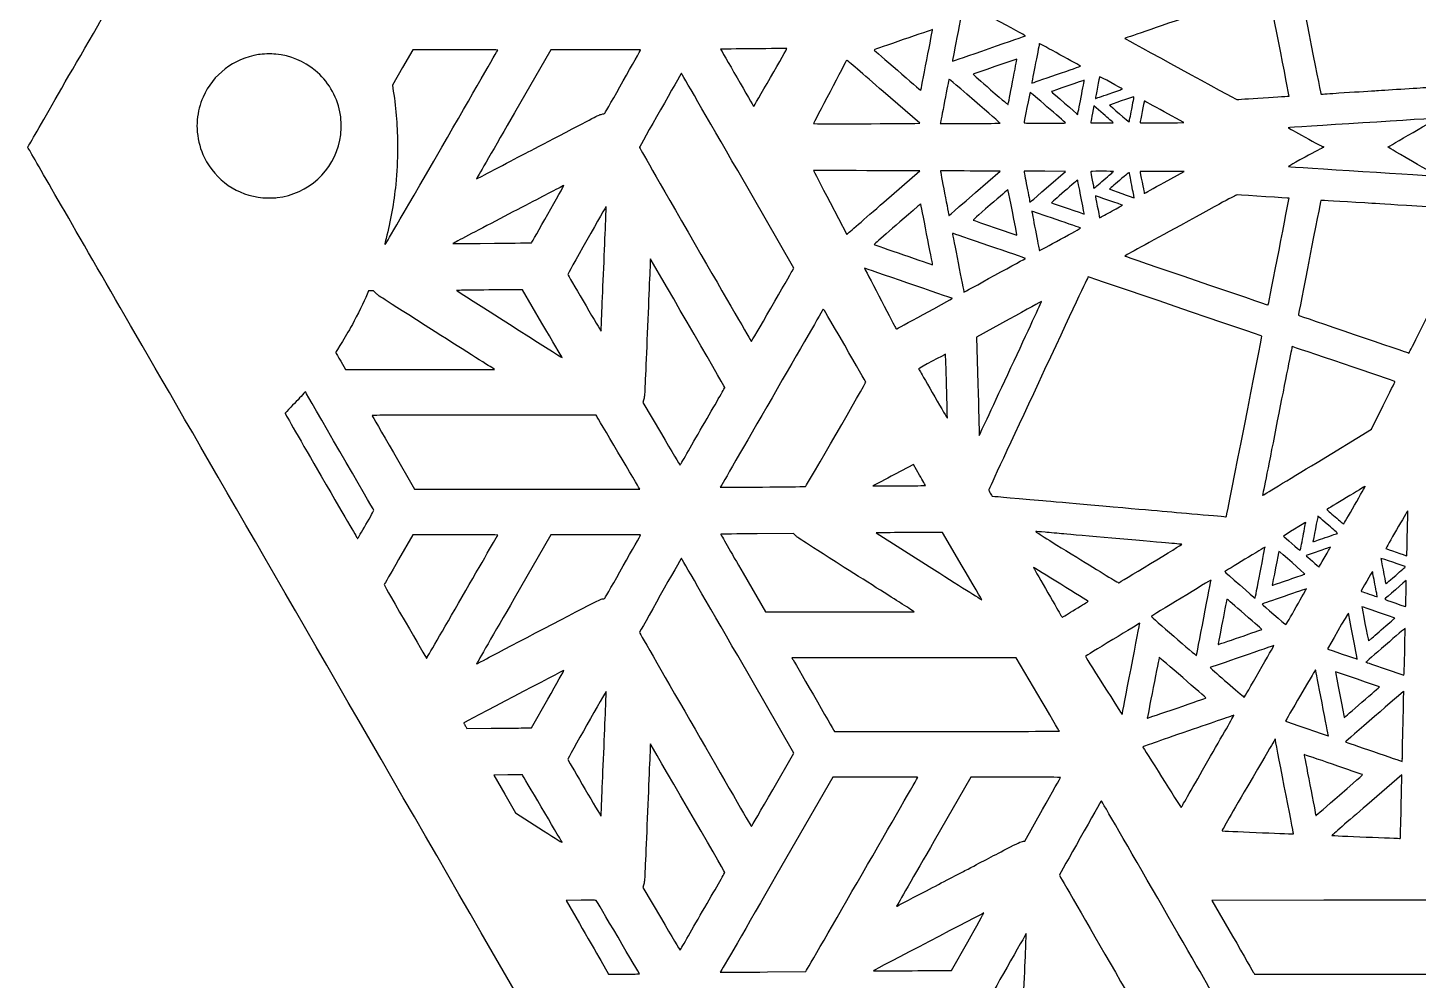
# Model space of a CAD drawing. Extents: x 18 to 192, y 74 to 223.
# Drawn here: x 18.4 to 95.5, y 102.3 to 155.1 of the extents above; entities that cross this region are included whole.
import ezdxf

# ---------------------------------------------------------------- set-up
doc = ezdxf.new("R2010")
doc.units = 0
doc.layers.add('Layer_1', color=7, linetype='CONTINUOUS')

msp = doc.modelspace()

# ---------------------------------------------------------------- linework, layer by layer
at = {"layer": 'Layer_1', "color": 7}
for points in [[(42.134497, 153.89412), (39.778717, 153.89412), (39.211797, 152.91178), (38.644867, 151.92945), (38.693967, 151.61003)], [(49.916477, 153.89392), (47.429387, 153.89392), (45.411507, 150.39912)], [(71.724184, 153.9675), (71.724174, 153.96798)], [(67.606554, 149.81363), (67.872914, 149.82363), (65.852284, 151.57833)], [(78.371734, 151.45506), (78.372274, 151.45505)], [(78.043474, 150.34467), (77.528414, 150.79099), (77.448614, 150.38476)], [(82.166644, 149.85383), (82.515104, 149.86283), (81.421214, 150.46159)], [(67.606554, 149.81418), (67.606554, 149.81363)], [(69.019224, 149.84799), (69.012224, 149.81629), (70.670544, 149.81629)], [(72.327834, 149.82689), (72.327434, 149.82683)], [(77.359114, 149.9115), (77.349114, 149.8445), (77.981514, 149.8445)], [(78.586094, 149.8714), (78.586354, 149.87143)], [(82.166644, 149.85324), (82.166644, 149.85383)], [(41.379697, 148.49693), (41.379787, 148.49665)], [(44.519767, 147.37333), (44.519867, 147.37382)], [(43.346447, 146.82117), (43.299247, 146.73797), (43.386047, 146.78177)], [(60.797464, 141.61989), (60.901064, 141.79994), (57.784747, 147.19782)], [(65.892084, 145.45571), (67.882264, 147.18432), (64.939544, 147.19612)], [(70.966014, 145.98489), (72.330784, 147.17022), (70.675094, 147.17822)], [(75.008054, 146.3306), (75.958484, 147.1561), (74.811944, 147.1672)], [(81.430134, 146.54351), (82.523744, 147.1418), (81.311444, 147.1458)], [(81.430134, 146.54434), (81.430134, 146.54351)], [(70.966014, 145.98409), (70.966014, 145.98489)], [(75.008054, 146.33096), (75.008054, 146.3306)], [(79.757454, 145.71303), (79.758304, 145.71305)], [(62.903714, 145.42931), (63.825494, 143.66594), (63.863694, 143.69634)], [(65.892074, 145.45536), (65.892084, 145.45571)], [(77.839014, 144.61155), (77.847014, 144.57875), (77.906414, 144.61295)], [(73.255864, 143.66007), (73.255704, 143.66007)], [(50.358347, 141.80086), (50.358037, 141.80093)], [(37.730697, 140.39944), (37.599307, 140.53093), (37.461707, 140.53093), (37.324107, 140.53093), (37.163467, 140.16757)], [(46.932007, 138.75293), (45.847207, 140.59443), (45.445927, 140.59343)], [(72.822354, 138.96212), (71.023194, 137.97631), (71.096394, 135.38358)], [(50.158017, 138.37899), (50.209317, 138.29429), (50.213317, 138.35069)], [(35.779427, 136.63274), (36.037447, 136.18471), (40.166907, 136.18471), (44.296377, 136.18471), (44.226007, 136.23157)], [(48.037397, 136.87303), (48.037447, 136.87263)], [(72.927624, 136.28034), (72.928124, 136.28033)], [(33.837347, 134.9131), (33.816047, 134.9468), (33.736547, 134.8567)], [(52.564287, 134.47566), (52.527287, 134.35407), (53.554447, 132.6091)], [(89.896804, 131.03074), (92.909524, 132.8615), (93.567334, 134.18089)], [(49.968077, 133.59175), (49.933777, 133.64465), (43.723577, 133.64465)], [(71.171094, 132.65679), (71.172094, 132.52274), (71.197794, 132.57214)], [(38.698687, 131.57515), (39.865897, 129.55283), (46.107687, 129.55269), (52.349477, 129.55255), (52.321477, 129.59845), (52.321447, 129.59831)], [(89.896304, 131.03073), (89.896804, 131.03074)], [(67.863114, 130.32569), (67.529674, 130.90343), (66.503604, 130.36746)], [(56.839687, 129.683), (56.819687, 129.6513), (57.204547, 129.65102)], [(59.564957, 129.66692), (59.564977, 129.66681)], [(65.378744, 129.77599), (65.279944, 129.72049), (66.733394, 129.72949)], [(68.191684, 129.74319), (68.191704, 129.74351)], [(42.133947, 127.01249), (39.778287, 127.01249), (38.990507, 125.64724)], [(49.916347, 127.01258), (47.429077, 127.01258), (45.390707, 123.48127)], [(61.005044, 126.96176), (60.878774, 127.08848), (58.861467, 127.07178)], [(65.796184, 127.12744), (65.465734, 127.11844), (68.392634, 125.26129)], [(70.230574, 125.27958), (69.131384, 127.14654), (67.629004, 127.14154)], [(90.355434, 126.85951), (90.355414, 126.85938)], [(90.605584, 126.26597), (90.644084, 126.33307), (90.506804, 126.28627)], [(94.877894, 125.91613), (94.878024, 125.91615)], [(58.078037, 124.89104), (59.321767, 122.73682), (63.450214, 122.73682)], [(70.230574, 125.2797), (70.230574, 125.27958)], [(59.726617, 112.8844), (60.901214, 114.91989), (57.784887, 120.31743)], [(94.758914, 120.63068), (94.759224, 120.63068)], [(43.324907, 119.90268), (43.297507, 119.85538), (43.359707, 119.88688)], [(74.416914, 118.17035), (73.224524, 120.19631), (67.005184, 120.19659), (60.785844, 120.19687), (60.826344, 120.12987)], [(93.664444, 119.59223), (94.715714, 119.2289), (94.724714, 119.33541)], [(45.906127, 116.31121), (46.358397, 116.32021), (47.257287, 117.90817)], [(42.709157, 116.38862), (42.769257, 116.28435), (44.111577, 116.29335)], [(63.116634, 116.16464), (63.144434, 116.11874), (69.381574, 116.11874)], [(50.358307, 114.91996), (50.358007, 114.92002)], [(94.624404, 114.61235), (94.624304, 114.61235)], [(45.045717, 113.7116), (44.261037, 113.6993), (44.867217, 112.64802), (45.473397, 111.59675), (46.761847, 110.77603)], [(65.416014, 113.57893), (63.061484, 113.57893), (59.959764, 108.20612)], [(73.200794, 113.57921), (70.712304, 113.57921), (68.673974, 110.0479)], [(94.593294, 113.63221), (94.588294, 113.72031), (92.651634, 112.0387)], [(73.626974, 110.03052), (73.690774, 110.03952), (74.685324, 111.79608)], [(94.559694, 111.87189), (94.560194, 111.87192)], [(50.179157, 111.4628), (50.209257, 111.4134), (50.213257, 111.4698)], [(52.564397, 107.59498), (52.527497, 107.47371), (53.554787, 105.72865)], [(68.098114, 107.20952), (68.098114, 107.20976)], [(49.097757, 106.75902), (48.269657, 106.75502), (49.011027, 105.47091)], [(90.280274, 106.75931), (84.068244, 106.75531), (85.212614, 104.7727)], [(68.763064, 102.86751), (69.635604, 102.87651), (70.535084, 104.46401)], [(50.190347, 103.42833), (50.628287, 102.66986), (51.488547, 102.66986)], [(52.342457, 102.68046), (52.342457, 102.68081)], [(56.837567, 102.80156), (56.817067, 102.76986), (57.076217, 102.76944)], [(59.443087, 102.78634), (59.443137, 102.78601)], [(59.443137, 102.78601), (61.550864, 102.80321), (61.583364, 102.85331)], [(68.763064, 102.86789), (68.763064, 102.86751)], [(86.391824, 102.73012), (86.426624, 102.67012), (92.663144, 102.67012)]]:
    msp.add_lwpolyline(points, dxfattribs=at)
for points in [[(68.264494, 153.3353)], [(59.599237, 152.35696)], [(73.021754, 152.1289)], [(75.457984, 152.51867)], [(76.814904, 151.2627)], [(86.911894, 151.23428)], [(90.454984, 151.45966)], [(79.624804, 150.60092)], [(75.961374, 149.84257)], [(78.074314, 146.68187)], [(32.252917, 145.7018)], [(78.541454, 144.96148)], [(76.992274, 144.82422)], [(75.676114, 143.39237)], [(44.300627, 143.17547)], [(68.584514, 142.01611)], [(72.036284, 141.39876)], [(59.621417, 139.58154)], [(87.194864, 139.78658)], [(68.070164, 139.22706)], [(69.358544, 135.26613)], [(55.837967, 133.02868)], [(84.878034, 128.04609)], [(91.977264, 128.65801)], [(37.177127, 127.5876)], [(89.122544, 126.92542)], [(90.291914, 125.71724)], [(80.668614, 125.42161)], [(86.741454, 124.91814)], [(94.788394, 125.2506)], [(88.326164, 124.52348)], [(93.107774, 124.27574)], [(42.511867, 123.57745)], [(67.565264, 122.75002)], [(76.505354, 122.89096)], [(88.748004, 123.02719)], [(94.808924, 123.03675)], [(83.621704, 122.41864)], [(93.583574, 121.85427)], [(85.619934, 121.34175)], [(43.859357, 120.14755)], [(92.126674, 120.14397)], [(86.689604, 119.43843)], [(82.134814, 117.41528)], [(92.385944, 117.73635)], [(79.101824, 117.07867)], [(45.906167, 116.31125)], [(75.614004, 116.13164)], [(90.524774, 115.88234)], [(83.846024, 114.48092)], [(59.726577, 112.88441)], [(91.145054, 112.59178)], [(88.591924, 110.46434)], [(48.025937, 110.01276)], [(55.838087, 106.14885)]]:
    msp.add_lwpolyline(points, close=True, dxfattribs=at)
for points in [[(18.433957, 148.49705), (18.433677, 148.50505), (20.757837, 152.53729), (23.598757, 157.45761)], [(88.353254, 151.32989), (88.358254, 151.33489), (87.193174, 157.23758), (87.185914, 157.24442)], [(88.862924, 157.81792), (88.854924, 157.81092), (90.055594, 151.66946), (90.103834, 151.47056)], [(70.310574, 156.5207), (70.310574, 156.5127), (70.170874, 155.78558), (70.000134, 154.90521)], [(73.728544, 154.67169), (73.713844, 154.68479), (70.364584, 156.5157), (70.335274, 156.5267)], [(83.204854, 155.89335), (81.018304, 155.14743), (79.233954, 154.53273), (79.239634, 154.5274)], [(68.585794, 155.01593), (68.577794, 155.02193), (65.343544, 153.90057), (65.343514, 153.89142)], [(68.264494, 153.3353), (68.443314, 154.25807), (68.587894, 155.01435), (68.585794, 155.01593)], [(70.000134, 154.90521), (69.829384, 154.02485), (69.689684, 153.29741), (69.689684, 153.28869)], [(71.724174, 153.96798), (72.832154, 154.35007), (73.734124, 154.66675), (73.728544, 154.67169)], [(74.506884, 154.24278), (74.504884, 154.24078), (74.411384, 153.76045), (74.298064, 153.17449)], [(76.791484, 152.99234), (76.777184, 153.00604), (74.510644, 154.24661), (74.506884, 154.24278)], [(79.239634, 154.5274), (79.272834, 154.4961), (85.420934, 151.14248), (85.445014, 151.14248)], [(31.214797, 153.62809), (29.830587, 153.40316), (28.706247, 152.53905), (28.145857, 151.26945)], [(32.175437, 153.65559), (31.941437, 153.67869), (31.437227, 153.66459), (31.214797, 153.62809)], [(34.362027, 152.75331), (33.736227, 153.26768), (32.991287, 153.57506), (32.175437, 153.65559)], [(41.379787, 148.49665), (43.082727, 151.44588), (44.479237, 153.86681), (44.483157, 153.87652)], [(44.483157, 153.87652), (44.489157, 153.89062), (44.013507, 153.89412), (42.134497, 153.89412)], [(52.403557, 153.88692), (52.403557, 153.89092), (51.284367, 153.89392), (49.916477, 153.89392)], [(50.433707, 150.40545), (50.477907, 150.47355), (52.403557, 153.87694), (52.403557, 153.88692)], [(56.837827, 153.93041), (56.831827, 153.92441), (58.659867, 150.76146), (58.669597, 150.76146)], [(60.512574, 153.96021), (60.504574, 153.96821), (56.845567, 153.93821), (56.837827, 153.93041)], [(59.599237, 152.357), (60.105814, 153.23452), (60.516824, 153.95596), (60.512574, 153.96021)], [(65.343514, 153.89142), (65.343514, 153.87512), (67.931634, 151.63264), (67.935644, 151.64555)], [(69.699684, 153.27279), (69.705684, 153.27279), (70.616204, 153.5854), (71.724184, 153.9675)], [(73.256734, 153.37161), (73.251734, 153.38341), (70.832934, 152.55014), (70.832794, 152.53658)], [(73.021754, 152.1289), (73.153184, 152.80725), (73.258924, 153.36646), (73.256734, 153.37161)], [(35.728737, 150.46515), (35.551147, 151.35489), (35.057107, 152.18201), (34.362027, 152.75331)], [(63.824734, 153.32609), (63.813934, 153.31529), (61.985024, 149.81406), (61.985024, 149.80418)], [(65.852284, 151.57833), (64.740944, 152.54342), (63.828544, 153.32992), (63.824734, 153.32609)], [(67.935644, 151.64555), (67.937644, 151.65255), (68.085684, 152.41253), (68.264494, 153.3353)], [(69.689684, 153.28869), (69.689684, 153.27969), (69.694684, 153.27279), (69.699684, 153.27279)], [(74.298064, 153.17449), (74.184794, 152.58852), (74.088674, 152.09401), (74.084464, 152.07557)], [(75.457984, 152.51866), (76.197444, 152.77339), (76.797514, 152.98656), (76.791484, 152.99234)], [(54.661017, 152.59582), (54.653017, 152.59582), (52.355877, 148.54298), (52.339517, 148.50028)], [(57.784747, 147.19782), (56.070767, 150.16665), (54.665087, 152.59575), (54.661017, 152.59582)], [(58.669597, 150.76146), (58.674597, 150.76146), (59.092647, 151.47943), (59.599237, 152.35696)], [(69.489484, 152.25502), (69.483484, 152.23692), (69.377254, 151.69514), (69.252834, 151.05097)], [(70.913154, 151.06264), (69.616564, 152.18671), (69.499054, 152.28514), (69.489484, 152.25502)], [(70.832794, 152.53658), (70.832794, 152.53158), (71.269254, 152.14742), (71.802834, 151.68399)], [(72.777874, 150.86846), (72.780874, 150.88336), (72.890314, 151.45056), (73.021754, 152.1289)], [(74.084464, 152.07557), (74.079464, 152.05187), (74.082464, 152.04397), (74.095164, 152.04877)], [(74.095164, 152.04877), (74.105264, 152.05277), (74.718524, 152.26392), (75.457984, 152.51867)], [(76.995144, 152.2093), (76.988144, 152.2153), (75.179094, 151.58599), (75.179004, 151.57718)], [(76.814904, 151.2627), (76.915654, 151.78189), (76.996764, 152.20786), (76.995144, 152.2093)], [(77.846184, 152.40267), (77.841184, 152.39667), (77.787384, 152.13416), (77.727314, 151.81983)], [(79.098994, 151.7283), (79.057994, 151.7657), (77.855144, 152.41315), (77.846184, 152.40267)], [(28.145857, 151.26945), (27.977767, 150.88863), (27.871967, 150.46938), (27.828907, 150.01356)], [(38.693967, 151.61003), (38.857637, 150.5458), (38.927357, 149.6158), (38.927387, 148.49662)], [(72.327434, 149.82683), (72.326874, 149.83283), (71.690444, 150.38876), (70.913154, 151.06264)], [(71.802834, 151.68399), (72.559044, 151.02719), (72.774054, 150.84735), (72.777874, 150.86846)], [(73.985854, 151.54889), (73.980854, 151.54389), (73.654914, 149.86812), (73.654914, 149.84617)], [(75.961374, 149.84253), (75.833494, 149.95867), (73.988904, 151.55194), (73.985854, 151.54889)], [(75.179004, 151.57718), (75.178864, 151.56658), (76.622544, 150.30954), (76.628264, 150.31525)], [(76.628264, 150.31525), (76.630264, 150.31725), (76.714164, 150.74351), (76.814904, 151.2627)], [(77.611124, 151.22364), (77.607124, 151.21004), (77.609124, 151.19884), (77.615124, 151.19874)], [(77.727314, 151.81983), (77.667214, 151.50551), (77.614974, 151.23722), (77.611124, 151.22364)], [(77.615124, 151.19874), (77.621124, 151.19874), (77.961944, 151.31396), (78.371734, 151.45506)], [(78.372274, 151.45505), (78.957834, 151.65664), (79.113424, 151.71514), (79.098994, 151.7283)], [(79.735554, 151.29485), (79.672054, 151.28395), (78.397164, 150.83766), (78.400374, 150.82741)], [(79.624804, 150.60092), (79.743084, 151.21163), (79.756944, 151.2985), (79.735554, 151.29485)], [(81.421214, 150.46159), (80.819574, 150.79092), (80.324444, 151.05748), (80.320924, 151.05396)], [(85.445014, 151.14248), (85.461114, 151.14248), (86.121244, 151.18378), (86.911894, 151.23428)], [(86.911894, 151.23429), (87.702544, 151.28479), (88.351154, 151.32779), (88.353254, 151.32989)], [(90.103834, 151.47056), (90.107834, 151.45316), (90.119134, 151.43886), (90.128434, 151.43886)], [(90.128434, 151.43886), (90.137434, 151.43886), (90.284694, 151.44786), (90.454984, 151.45966)], [(90.455014, 151.45958), (90.625304, 151.47098), (90.920214, 151.49028), (91.110354, 151.50238)], [(91.110354, 151.50238), (91.897724, 151.55248), (92.641024, 151.59998), (93.092974, 151.62913)], [(93.092974, 151.62913), (93.279234, 151.64113), (93.930114, 151.68253), (94.539354, 151.72103)], [(94.539354, 151.72103), (95.148604, 151.75953), (95.799484, 151.80103), (95.985744, 151.81323)], [(35.801837, 149.67493), (35.801837, 150.01199), (35.786837, 150.17379), (35.728737, 150.46515)], [(45.411507, 150.39912), (44.301667, 148.47699), (43.372387, 146.86691), (43.346447, 146.82117)], [(47.880967, 149.13211), (50.083727, 150.28439), (50.069017, 150.2769), (50.207357, 150.31665)], [(50.207357, 150.31665), (50.276157, 150.33645), (50.347477, 150.35255), (50.365907, 150.35255)], [(50.365907, 150.35255), (50.389107, 150.35255), (50.409907, 150.36885), (50.433707, 150.40545)], [(69.252834, 151.05097), (69.128414, 150.40679), (69.023294, 149.86545), (69.019224, 149.84799)], [(77.448614, 150.38476), (77.404714, 150.16134), (77.364414, 149.94836), (77.359114, 149.9115)], [(78.586354, 149.87143), (78.571054, 149.88623), (78.326754, 150.09921), (78.043474, 150.34467)], [(78.400374, 150.82741), (78.407374, 150.80631), (79.473334, 149.88656), (79.481574, 149.8948)], [(79.481574, 149.8948), (79.485574, 149.8988), (79.550474, 150.21697), (79.624804, 150.60092)], [(80.320924, 151.05396), (80.312924, 151.04596), (80.090104, 149.90313), (80.089804, 149.86894)], [(27.828907, 150.01356), (27.803007, 149.73883), (27.803007, 149.61095), (27.828907, 149.33623)], [(35.728737, 148.88471), (35.786937, 149.17608), (35.801837, 149.33787), (35.801837, 149.67493)], [(61.985024, 149.80418), (61.985024, 149.79238), (67.268974, 149.80118), (67.606554, 149.81418)], [(70.670544, 149.81629), (71.582624, 149.81629), (72.328404, 149.82129), (72.327834, 149.82689)], [(73.654914, 149.84617), (73.654914, 149.83467), (73.967464, 149.83037), (74.814844, 149.83037)], [(74.814844, 149.83037), (75.466064, 149.83037), (75.968904, 149.83537), (75.961374, 149.84257)], [(77.981514, 149.8445), (78.604244, 149.8445), (78.613494, 149.84492), (78.586094, 149.8714)], [(80.089804, 149.86894), (80.089594, 149.84564), (80.140104, 149.84424), (80.953884, 149.84424)], [(80.953884, 149.84424), (81.429254, 149.84424), (81.974994, 149.84824), (82.166644, 149.85324)], [(88.295694, 149.57462), (88.292694, 149.57162), (88.713034, 149.33729), (89.229994, 149.05414)], [(96.582404, 150.10562), (96.575404, 150.11062), (88.301834, 149.58075), (88.295694, 149.57462)], [(95.220684, 149.3151), (95.971824, 149.74808), (96.584604, 150.10382), (96.582404, 150.10562)], [(27.828907, 149.33623), (27.878907, 148.80696), (27.998567, 148.37752), (28.224427, 147.91687)], [(32.252917, 145.70185), (33.986757, 145.89925), (35.389177, 147.18346), (35.728737, 148.88471)], [(46.039467, 148.16881), (46.299467, 148.30481), (47.128147, 148.73829), (47.880967, 149.13211)], [(89.229994, 149.05414), (89.834734, 148.7229), (90.187054, 148.53772), (90.217964, 148.53485)], [(93.836924, 148.5115), (93.846924, 148.5205), (94.469544, 148.88211), (95.220684, 149.3151)], [(23.560147, 139.60665), (20.741017, 144.48839), (18.434227, 148.48908), (18.433957, 148.49705)], [(38.252637, 143.1302), (38.277437, 143.1342), (38.886917, 144.17982), (41.379697, 148.49693)], [(38.927387, 148.49662), (38.927387, 147.72685), (38.899187, 147.14139), (38.828087, 146.4364)], [(44.519867, 147.37382), (45.095657, 147.67506), (45.779477, 148.03282), (46.039467, 148.16881)], [(52.339517, 148.50028), (52.332517, 148.48298), (53.248147, 146.88487), (55.432477, 143.09984)], [(90.234264, 148.47725), (90.206664, 148.47225), (89.754784, 148.23372), (89.230124, 147.94656)], [(90.217964, 148.53485), (90.252864, 148.53185), (90.263864, 148.52485), (90.258264, 148.51015)], [(90.267264, 148.48785), (90.277264, 148.48685), (90.262264, 148.48185), (90.234264, 148.47725)], [(90.258264, 148.51015), (90.254264, 148.49905), (90.258264, 148.48905), (90.267264, 148.48785)], [(95.195124, 147.70079), (94.122524, 148.31988), (93.822864, 148.49876), (93.836924, 148.5115)], [(28.224427, 147.91687), (28.842627, 146.65599), (30.044737, 145.82964), (31.462697, 145.6908)], [(43.386047, 146.78177), (43.433847, 146.80587), (43.943987, 147.07208), (44.519767, 147.37333)], [(64.939544, 147.19612), (63.321054, 147.20212), (61.993484, 147.20412), (61.989384, 147.20012)], [(89.230124, 147.94656), (88.368194, 147.4748), (88.281184, 147.42401), (88.327844, 147.41992)], [(88.327844, 147.41992), (88.447954, 147.40942), (96.429454, 146.89839), (96.496894, 146.89691)], [(96.571354, 146.90088), (96.571354, 146.90388), (95.952054, 147.26389), (95.195124, 147.70079)], [(38.828087, 146.4364), (38.727257, 145.43622), (38.541287, 144.3841), (38.298837, 143.44211)], [(61.989384, 147.20012), (61.985384, 147.19612), (62.396744, 146.39917), (62.903714, 145.42931)], [(69.016414, 147.18422), (69.014414, 147.18322), (69.121124, 146.6269), (69.252774, 145.94819)], [(70.675094, 147.17822), (69.764474, 147.18322), (69.018064, 147.18522), (69.016414, 147.18422)], [(73.657894, 147.1712), (73.653894, 147.1672), (73.724494, 146.78106), (73.814984, 146.3134)], [(74.811944, 147.1672), (74.181344, 147.1732), (73.662024, 147.1752), (73.657894, 147.1712)], [(76.627384, 146.67895), (76.624384, 146.68195), (76.293654, 146.40039), (75.893004, 146.05269)], [(76.809054, 145.7645), (76.712454, 146.26418), (76.630654, 146.67567), (76.627384, 146.67895)], [(77.981144, 147.16315), (77.391374, 147.16315), (77.352024, 147.16115), (77.352064, 147.13845)], [(77.352064, 147.13845), (77.352064, 147.12485), (77.390164, 146.91829), (77.436764, 146.67939)], [(77.436764, 146.67939), (77.483264, 146.44049), (77.521364, 146.23834), (77.521364, 146.23019)], [(77.534564, 146.22009), (77.541564, 146.22309), (77.784694, 146.43047), (78.074314, 146.68187)], [(78.605564, 147.15105), (78.608564, 147.15805), (78.327164, 147.16315), (77.981144, 147.16315)], [(78.074264, 146.68185), (78.363894, 146.93324), (78.602974, 147.14437), (78.605564, 147.15105)], [(78.942294, 146.65206), (78.645844, 146.39499), (78.400654, 146.18254), (78.397424, 146.17993)], [(79.488334, 147.09534), (79.483334, 147.11374), (79.352914, 147.00814), (78.942294, 146.65206)], [(79.623924, 146.40096), (79.553224, 146.76962), (79.492224, 147.08208), (79.488334, 147.09534)], [(80.092104, 147.1428), (80.088104, 147.1388), (80.134304, 146.88012), (80.194584, 146.56768)], [(81.311444, 147.1458), (80.644684, 147.1478), (80.095974, 147.14622), (80.092104, 147.1428)], [(80.194584, 146.56768), (80.323114, 145.90106), (80.315914, 145.93501), (80.327444, 145.94119)], [(80.327444, 145.94119), (80.332444, 145.94419), (80.828654, 146.21529), (81.430134, 146.54434)], [(31.462697, 145.6908), (31.603397, 145.677), (32.095407, 145.6838), (32.252917, 145.7018)], [(47.429417, 146.00691), (47.033597, 145.79959), (45.649297, 145.07557), (44.353197, 144.39795)], [(46.355937, 143.19947), (46.368437, 143.21247), (48.156317, 146.37743), (48.152877, 146.38049)], [(48.152877, 146.38049), (48.150877, 146.38249), (47.825237, 146.21423), (47.429417, 146.00691)], [(69.252774, 145.94819), (69.384424, 145.26946), (69.492134, 144.71205), (69.492134, 144.70949)], [(69.492134, 144.70949), (69.492134, 144.70349), (69.378134, 144.60498), (70.966014, 145.98409)], [(72.763294, 146.14381), (72.757294, 146.14181), (72.317244, 145.76227), (71.785304, 145.30049)], [(73.255704, 143.66007), (73.048324, 144.74955), (72.771354, 146.14659), (72.763294, 146.14381)], [(73.814984, 146.3134), (73.905484, 145.84575), (73.979554, 145.45779), (73.979524, 145.45129)], [(73.979524, 145.45129), (73.979524, 145.43639), (73.893124, 145.36259), (75.008054, 146.33096)], [(75.893004, 146.05269), (75.492364, 145.705), (75.169374, 145.41857), (75.175264, 145.4162)], [(76.992284, 144.82424), (76.988284, 144.84164), (76.905684, 145.26481), (76.809054, 145.7645)], [(77.521364, 146.23019), (77.521364, 146.22219), (77.527364, 146.21749), (77.534564, 146.22009)], [(77.609974, 145.80291), (77.606974, 145.79991), (77.822254, 144.68058), (77.839014, 144.61155)], [(79.108294, 145.28464), (79.098294, 145.29464), (77.614904, 145.80761), (77.609974, 145.80291)], [(78.397424, 146.17993), (78.394424, 146.17693), (78.395424, 146.17093), (78.399424, 146.16673)], [(78.399424, 146.16673), (78.407424, 146.15873), (79.734134, 145.69727), (79.753454, 145.69603)], [(79.758304, 145.71305), (79.755304, 145.72305), (79.694604, 146.03231), (79.623924, 146.40096)], [(79.753454, 145.69603), (79.759454, 145.69575), (79.760454, 145.70303), (79.757454, 145.71303)], [(85.465914, 145.85508), (85.424514, 145.85708), (84.916834, 145.58415), (82.323994, 144.16447)], [(88.343994, 145.6677), (88.334994, 145.6727), (85.893884, 145.83202), (85.465914, 145.85508)], [(87.194854, 139.78657), (87.240354, 139.96867), (88.352784, 145.66223), (88.343994, 145.6677)], [(50.495447, 145.21959), (50.493447, 145.23329), (50.009867, 144.39345), (49.421157, 143.35324)], [(50.358037, 141.80093), (50.435737, 143.66748), (50.497597, 145.20587), (50.495447, 145.21959)], [(63.863694, 143.69634), (63.884694, 143.71304), (64.797484, 144.50462), (65.892074, 145.45536)], [(67.765884, 145.22118), (66.325364, 143.97358), (65.331524, 143.10532), (65.339964, 143.10182)], [(67.932204, 145.35524), (67.929204, 145.35824), (67.854404, 145.29784), (67.765884, 145.22118)], [(68.257244, 143.69888), (68.081414, 144.60693), (67.935144, 145.35229), (67.932204, 145.35524)], [(71.785304, 145.30049), (71.021804, 144.63767), (70.823394, 144.45867), (70.843054, 144.45045)], [(74.086424, 144.94637), (74.083424, 144.94337), (74.171324, 144.47393), (74.282024, 143.90349)], [(76.790854, 144.01748), (76.774754, 144.03158), (74.092734, 144.9528), (74.086424, 144.94637)], [(75.175264, 145.4162), (75.239564, 145.3903), (76.968644, 144.79443), (76.981874, 144.79362)], [(77.906414, 144.61295), (77.939114, 144.63175), (78.224874, 144.7886), (78.541454, 144.96148)], [(78.541454, 144.96151), (78.858034, 145.1344), (79.113104, 145.27981), (79.108294, 145.28464)], [(90.114354, 145.55092), (90.098354, 145.53492), (88.850274, 139.18407), (88.862164, 139.1792)], [(92.549694, 145.40572), (91.153504, 145.49682), (90.121734, 145.55831), (90.114354, 145.55092)], [(94.863914, 145.25759), (93.463314, 145.34659), (93.048344, 145.37318), (92.549694, 145.40572)], [(96.846524, 145.1312), (96.489514, 145.1541), (95.597344, 145.211), (94.863914, 145.25759)], [(44.353197, 144.39795), (43.057087, 143.72035), (41.993997, 143.16361), (41.990757, 143.16077)], [(70.843054, 144.45045), (70.890154, 144.43075), (73.238634, 143.62268), (73.250864, 143.62197)], [(76.981874, 144.79362), (76.993374, 144.79291), (76.997074, 144.80382), (76.992274, 144.82422)], [(82.323994, 144.16447), (80.623104, 143.23318), (79.234554, 142.46803), (79.238324, 142.46415)], [(38.298837, 143.44211), (38.256537, 143.27761), (38.221837, 143.13906), (38.221837, 143.1342)], [(49.421157, 143.35324), (48.790287, 142.23852), (48.354097, 141.45335), (48.358827, 141.44101)], [(68.584514, 142.01613), (68.580514, 142.03353), (68.433074, 142.79083), (68.257244, 143.69888)], [(69.692194, 143.71894), (69.685194, 143.69944), (70.315864, 140.45973), (70.326214, 140.46376)], [(73.731414, 142.33577), (73.714714, 142.35297), (69.695994, 143.72906), (69.692194, 143.71894)], [(73.250864, 143.62197), (73.257864, 143.62155), (73.259864, 143.63877), (73.255864, 143.66007)], [(74.282024, 143.90349), (74.392694, 143.33305), (74.487754, 142.84198), (74.493274, 142.81222)], [(74.527174, 142.76722), (74.540274, 142.77222), (75.057304, 143.05352), (75.676114, 143.39237)], [(75.676074, 143.39234), (76.294884, 143.73119), (76.796534, 144.0125), (76.790854, 144.01748)], [(38.221837, 143.1342), (38.221837, 143.1292), (38.235737, 143.1272), (38.252637, 143.1302)], [(41.990757, 143.16077), (41.983757, 143.15477), (41.868167, 143.15377), (44.300627, 143.17547)], [(44.300627, 143.17547), (45.428117, 143.18557), (46.353017, 143.19637), (46.355937, 143.19947)], [(55.432477, 143.09984), (57.138787, 140.14314), (58.538037, 137.72384), (58.541917, 137.72364)], [(65.339964, 143.10182), (65.393164, 143.07972), (68.558464, 141.98725), (68.572914, 141.98601)], [(74.493274, 142.81222), (74.501274, 142.76922), (74.508174, 142.76002), (74.527174, 142.76722)], [(52.943847, 142.31327), (52.941847, 142.30727), (52.870647, 140.61919), (52.785377, 138.56249)], [(57.069627, 135.18062), (57.008827, 135.29782), (52.946277, 142.32111), (52.943847, 142.31327)], [(68.572914, 141.98601), (68.585814, 141.98501), (68.589614, 141.99501), (68.584514, 142.01611)], [(72.036284, 141.39876), (72.971654, 141.911), (73.734464, 142.33265), (73.731414, 142.33577)], [(79.238324, 142.46415), (79.247324, 142.45515), (87.146994, 139.75749), (87.169564, 139.75598)], [(48.358827, 141.44101), (48.365827, 141.42231), (50.030917, 138.58883), (50.158017, 138.37899)], [(50.213317, 138.35069), (50.215317, 138.38169), (50.280617, 139.93431), (50.358347, 141.80086)], [(59.621417, 139.58154), (60.211254, 140.60359), (60.740484, 141.52085), (60.797464, 141.61989)], [(69.653874, 140.12408), (69.599974, 140.14698), (64.807244, 141.79646), (64.807244, 141.79206)], [(64.807244, 141.79206), (64.807244, 141.78706), (66.364804, 138.80478), (66.495674, 138.5589)], [(70.326214, 140.46376), (70.331214, 140.46576), (71.100914, 140.88653), (72.036284, 141.39876)], [(77.212414, 141.30967), (77.198714, 141.31267), (76.361574, 139.53066), (74.450284, 135.42971)], [(86.845184, 138.02654), (86.839184, 138.03054), (77.232914, 141.30512), (77.212414, 141.30967)], [(94.990914, 137.08966), (95.005214, 137.08923), (95.642994, 138.36341), (96.969484, 141.043)], [(41.008857, 138.2732), (37.867937, 140.26425), (37.861837, 140.2682), (37.730697, 140.39944)], [(45.445927, 140.59343), (43.849407, 140.58743), (42.186557, 140.56863), (42.199217, 140.55593)], [(42.199217, 140.55593), (42.211117, 140.54403), (48.042567, 136.83826), (48.054197, 136.83523)], [(56.644927, 82.3051), (48.704037, 96.0602), (29.212087, 129.81951), (23.560147, 139.60665)], [(37.163467, 140.16757), (36.973457, 139.7378), (36.557257, 138.9059), (36.328657, 138.49893)], [(58.541917, 137.72364), (58.545917, 137.7235), (59.031577, 138.55948), (59.621417, 139.58154)], [(62.526994, 139.52546), (62.517994, 139.51546), (61.239174, 137.30442), (59.685157, 134.61131)], [(63.714104, 137.51612), (62.807974, 139.08491), (62.539654, 139.53909), (62.526994, 139.52546)], [(68.070184, 139.22706), (69.860314, 140.20656), (69.688574, 140.10929), (69.653874, 140.12408)], [(74.626894, 139.94353), (74.623894, 139.94553), (73.811904, 139.50431), (72.822354, 138.96212)], [(72.928124, 136.28033), (73.865404, 138.29267), (74.629854, 139.94112), (74.626894, 139.94353)], [(87.169564, 139.75598), (87.179564, 139.75527), (87.190464, 139.76908), (87.194864, 139.78658)], [(48.037447, 136.87263), (48.026147, 136.89393), (47.528647, 137.74011), (46.932007, 138.75293)], [(66.578674, 138.41426), (66.581674, 138.41426), (67.253164, 138.78002), (68.070164, 139.22706)], [(88.862164, 139.1792), (88.931764, 139.1507), (94.975344, 137.09019), (94.990914, 137.08966)], [(36.328657, 138.49893), (36.140627, 138.16419), (35.914807, 137.78615), (35.734397, 137.5041)], [(44.226007, 136.23157), (44.187307, 136.25737), (42.739587, 137.17607), (41.008857, 138.2732)], [(52.785377, 138.56249), (52.700177, 136.5058), (52.623887, 134.77225), (52.615887, 134.71016)], [(66.495674, 138.5589), (66.537974, 138.4794), (66.575374, 138.41426), (66.578674, 138.41426)], [(84.877964, 128.04607), (84.896264, 128.12097), (86.848294, 138.02423), (86.845184, 138.02654)], [(35.734397, 137.5041), (35.483597, 137.11198), (35.492857, 137.12833), (35.507597, 137.10377)], [(64.889644, 135.47684), (64.886644, 135.48384), (64.358014, 136.4013), (63.714104, 137.51612)], [(88.513124, 137.44414), (88.508124, 137.43814), (88.140014, 135.58883), (87.695424, 133.33422)], [(94.216444, 135.50875), (94.196544, 135.52815), (88.521694, 137.45386), (88.513124, 137.44414)], [(35.507597, 137.10377), (35.515597, 137.09107), (35.637507, 136.87916), (35.779427, 136.63274)], [(48.054197, 136.83523), (48.056197, 136.83466), (48.049197, 136.85163), (48.037397, 136.87303)], [(69.303554, 137.02698), (69.299554, 137.03098), (67.833934, 136.23545), (67.814424, 136.21837)], [(69.358554, 135.26613), (69.331154, 136.23172), (69.306454, 137.0241), (69.303554, 137.02698)], [(67.814424, 136.21837), (67.811424, 136.21537), (67.854124, 136.13557), (67.909524, 136.04031)], [(67.909524, 136.04031), (67.964824, 135.94501), (68.322944, 135.32551), (68.705264, 134.66358)], [(71.197794, 132.57214), (71.211894, 132.59934), (71.990344, 134.26799), (72.927624, 136.28034)], [(37.611007, 128.37166), (37.604007, 128.39006), (33.878137, 134.84855), (33.837347, 134.9131)], [(55.837967, 133.02868), (56.518037, 134.20713), (57.072287, 135.1755), (57.069627, 135.18062)], [(61.562974, 129.70591), (61.596574, 129.74031), (64.895204, 135.46255), (64.889644, 135.47684)], [(69.404344, 133.4853), (69.406344, 133.4992), (69.385944, 134.30057), (69.358544, 135.26613)], [(71.096394, 135.38358), (71.136694, 133.95758), (71.170294, 132.73052), (71.171094, 132.65679)], [(74.450284, 135.42971), (72.941934, 132.19333), (71.704024, 129.53381), (71.699374, 129.51967)], [(93.567334, 134.18089), (93.929134, 134.90655), (94.221234, 135.50409), (94.216444, 135.50875)], [(33.736547, 134.8567), (33.550707, 134.64606), (33.298987, 134.37935), (33.004717, 134.08128)], [(52.615887, 134.71016), (52.607887, 134.64806), (52.584687, 134.54255), (52.564287, 134.47566)], [(59.685157, 134.61131), (58.131137, 131.9182), (56.850677, 129.70047), (56.839687, 129.683)], [(68.705264, 134.66358), (69.087594, 134.00164), (69.402174, 133.47141), (69.404344, 133.4853)], [(33.004717, 134.08128), (32.831827, 133.90616), (32.690367, 133.7576), (32.690367, 133.75115)], [(32.690367, 133.75115), (32.690367, 133.74515), (33.593517, 132.17518), (34.697377, 130.26329)], [(43.723577, 133.64465), (37.926707, 133.64465), (37.513977, 133.64265), (37.522427, 133.62105)], [(37.522427, 133.62105), (37.527427, 133.60805), (38.056717, 132.68743), (38.698687, 131.57515)], [(51.147937, 131.5915), (50.517897, 132.66253), (49.986957, 133.56265), (49.968077, 133.59175)], [(87.695424, 133.33422), (87.250834, 131.07962), (86.884144, 129.22702), (86.880544, 129.21731)], [(53.554447, 132.6091), (54.119377, 131.64937), (54.586077, 130.86907), (54.591537, 130.8751)], [(54.591537, 130.8751), (54.597537, 130.8811), (55.157897, 131.85023), (55.837967, 133.02868)], [(52.321447, 129.59831), (52.306047, 129.62351), (51.777977, 130.52047), (51.147937, 131.5915)], [(86.878544, 129.19981), (86.881544, 129.19981), (88.239304, 130.0238), (89.896304, 131.03073)], [(34.697377, 130.26329), (36.225397, 127.61675), (36.708167, 126.79131), (36.720257, 126.80459)], [(66.503604, 130.36746), (65.939254, 130.07268), (65.433074, 129.80651), (65.378744, 129.77599)], [(68.191704, 129.74351), (68.194704, 129.74551), (68.046504, 130.00792), (67.863114, 130.32569)], [(57.204547, 129.65102), (57.416217, 129.65088), (58.478397, 129.65802), (59.564957, 129.66692)], [(59.564977, 129.66681), (61.357604, 129.68151), (61.542604, 129.68511), (61.562974, 129.70591)], [(66.733394, 129.72949), (67.532784, 129.73449), (68.189014, 129.74079), (68.191684, 129.74319)], [(71.699374, 129.51967), (71.693374, 129.50287), (71.723774, 129.43687), (71.785874, 129.32917)], [(92.570414, 129.70562), (92.567414, 129.70862), (90.501384, 128.46135), (90.436864, 128.41701)], [(91.977264, 128.65801), (92.306144, 129.23146), (92.573054, 129.70289), (92.570414, 129.70562)], [(71.785874, 129.32917), (71.838074, 129.23857), (71.881774, 129.16307), (71.882974, 129.16146)], [(71.882974, 129.16146), (71.884974, 129.15846), (72.613424, 129.09396), (74.706244, 128.91024)], [(74.706244, 128.91024), (75.102064, 128.87544), (76.295864, 128.77068), (77.359134, 128.67735)], [(86.880544, 129.21731), (86.876544, 129.20731), (86.876544, 129.19971), (86.878544, 129.19981)], [(37.177117, 127.58756), (37.419667, 128.00862), (37.614917, 128.36147), (37.611007, 128.37166)], [(77.359134, 128.67735), (81.068304, 128.35175), (81.459364, 128.3173), (83.278744, 128.15583)], [(83.278744, 128.15583), (84.136344, 128.07973), (84.845274, 128.01675), (84.854134, 128.01589)], [(84.854134, 128.01589), (84.863134, 128.01504), (84.873734, 128.02859), (84.878034, 128.04609)], [(89.946454, 128.0405), (89.941454, 128.0355), (89.671024, 126.65911), (89.671024, 126.63955)], [(90.543934, 127.535), (89.963084, 128.03927), (89.953404, 128.04746), (89.946454, 128.0405)], [(90.436864, 128.41701), (90.434864, 128.41601), (90.643794, 128.23231), (90.900624, 128.00924)], [(90.900624, 128.00924), (91.157464, 127.78619), (91.370234, 127.60631), (91.373454, 127.60953)], [(91.373454, 127.60953), (91.376454, 127.61253), (91.648384, 128.08457), (91.977264, 128.65801)], [(94.922824, 128.34598), (94.900924, 128.32338), (93.705494, 126.2611), (93.711094, 126.25551)], [(94.878024, 125.91615), (94.878024, 126.01565), (94.918324, 127.75757), (94.927824, 128.07081)], [(94.927824, 128.07081), (94.933824, 128.25813), (94.931824, 128.35512), (94.922824, 128.34598)], [(36.720257, 126.80459), (36.729257, 126.81459), (36.934577, 127.16652), (37.177127, 127.5876)], [(74.304614, 127.19303), (74.277414, 127.19003), (74.823704, 126.84717), (76.575914, 125.76832)], [(74.819664, 127.15443), (74.556104, 127.17793), (74.324334, 127.19533), (74.304614, 127.19303)], [(89.269184, 127.70075), (89.263184, 127.70775), (88.042734, 126.96069), (88.039484, 126.94769)], [(89.122544, 126.92542), (89.205044, 127.34972), (89.271044, 127.69861), (89.269184, 127.70075)], [(91.028924, 127.09621), (91.034924, 127.10121), (90.816344, 127.29851), (90.543934, 127.535)], [(44.484897, 126.99939), (44.487897, 127.00739), (43.577267, 127.01249), (42.133947, 127.01249)], [(42.511867, 123.57745), (43.594447, 125.4523), (44.482307, 126.99218), (44.484897, 126.99939)], [(52.403617, 127.00558), (52.403617, 127.00958), (51.284347, 127.01258), (49.916347, 127.01258)], [(50.433587, 123.52356), (50.476687, 123.59036), (52.403617, 126.99617), (52.403617, 127.00558)], [(56.839237, 127.05018), (56.836237, 127.04718), (57.393987, 126.07585), (58.078037, 124.89104)], [(58.861467, 127.07178), (57.751947, 127.06278), (56.841947, 127.05288), (56.839237, 127.05018)], [(63.692474, 125.21091), (61.172614, 126.80884), (61.129264, 126.83709), (61.005044, 126.96176)], [(67.629004, 127.14154), (66.802704, 127.13854), (65.977934, 127.13254), (65.796184, 127.12744)], [(75.863304, 127.06223), (75.552854, 127.08943), (75.083224, 127.13093), (74.819664, 127.15443)], [(78.523244, 126.82883), (77.370724, 126.93002), (76.173744, 127.03505), (75.863304, 127.06223)], [(81.500694, 126.56758), (81.015624, 126.61008), (79.675774, 126.72764), (78.523244, 126.82883)], [(80.668614, 125.42156), (81.629514, 126.00549), (82.408254, 126.48483), (82.399164, 126.48678)], [(82.399164, 126.48678), (82.390164, 126.48878), (81.985764, 126.52508), (81.500694, 126.56758)], [(88.039484, 126.94769), (88.035484, 126.93159), (88.954374, 126.13591), (88.964864, 126.14635)], [(88.964864, 126.14635), (88.968864, 126.15035), (89.040064, 126.50115), (89.122544, 126.92542)], [(89.671024, 126.63955), (89.671024, 126.63555), (89.676024, 126.63155), (89.681624, 126.63155)], [(89.681624, 126.63155), (89.687624, 126.63155), (89.990654, 126.73409), (90.355434, 126.85951)], [(90.355414, 126.85938), (90.720184, 126.98479), (91.023264, 127.09137), (91.028924, 127.09621)], [(38.990507, 125.64724), (38.557227, 124.89635), (38.196747, 124.27208), (38.189447, 124.25999)], [(54.660717, 125.71497), (54.644817, 125.71497), (52.340207, 121.6288), (52.340787, 121.60158)], [(57.784887, 120.31743), (56.070907, 123.28608), (54.665027, 125.71497), (54.660717, 125.71497)], [(76.575914, 125.76832), (77.844854, 124.98703), (78.891734, 124.35052), (78.902314, 124.35385)], [(87.012814, 126.33064), (87.010814, 126.33264), (84.786774, 124.98331), (84.777654, 124.97421)], [(86.741454, 124.91814), (86.891934, 125.69359), (87.014044, 126.32921), (87.012814, 126.33064)], [(87.785904, 126.09758), (87.776904, 126.09659), (87.414574, 124.27769), (87.413484, 124.229)], [(89.224124, 124.83931), (89.235924, 124.85011), (87.807354, 126.09994), (87.785904, 126.09758)], [(89.293194, 125.86799), (89.276794, 125.86299), (89.986684, 125.23381), (90.007664, 125.23505)], [(89.840364, 126.0566), (89.549314, 125.95604), (89.303094, 125.87117), (89.293194, 125.86799)], [(90.506804, 126.28627), (90.431304, 126.26047), (90.131404, 126.15716), (89.840364, 126.0566)], [(90.007664, 125.23505), (90.012664, 125.23533), (90.140574, 125.45233), (90.291914, 125.71724)], [(90.291914, 125.7172), (90.443254, 125.98211), (90.584404, 126.22905), (90.605584, 126.26597)], [(93.441844, 125.70795), (93.435844, 125.70195), (93.669444, 124.46075), (93.702134, 124.32173)], [(94.788394, 125.2506), (94.749794, 125.2724), (93.448294, 125.71439), (93.441844, 125.70795)], [(93.711094, 126.25551), (93.719094, 126.24751), (94.840574, 125.85848), (94.860294, 125.85683)], [(94.860294, 125.85683), (94.871894, 125.85584), (94.877894, 125.87613), (94.877894, 125.91613)], [(66.902744, 123.17501), (66.545734, 123.4015), (65.101114, 124.31765), (63.692474, 125.21091)], [(68.392634, 125.26129), (70.002424, 124.23984), (71.321834, 123.40607), (71.324644, 123.40844)], [(71.324644, 123.40844), (71.327644, 123.41044), (70.835124, 124.25288), (70.230574, 125.2797)], [(74.178954, 125.19757), (74.175954, 125.19557), (74.475524, 124.67102), (74.844274, 124.03225)], [(77.203854, 123.32938), (77.203854, 123.34288), (74.188694, 125.20503), (74.178954, 125.19757)], [(78.902314, 124.35385), (78.912914, 124.35685), (79.707724, 124.83768), (80.668614, 125.42161)], [(84.777654, 124.97421), (84.772654, 124.97021), (86.458994, 123.50192), (86.464304, 123.5057)], [(86.464304, 123.5057), (86.466304, 123.5067), (86.590984, 124.14269), (86.741454, 124.91814)], [(92.967724, 124.97631), (92.961724, 124.98231), (92.338024, 123.91139), (92.338024, 123.8947)], [(93.107774, 124.27572), (93.033574, 124.65823), (92.970544, 124.97349), (92.967724, 124.97631)], [(94.256974, 124.76623), (94.575084, 125.0423), (94.797804, 125.2453), (94.788394, 125.2506)], [(38.189447, 124.25999), (38.179347, 124.24329), (38.457307, 123.75104), (39.350917, 122.20329)], [(84.021814, 124.51018), (84.013814, 124.51818), (80.711484, 122.50322), (80.710724, 122.48987)], [(83.621704, 122.41864), (83.843844, 123.5669), (84.023894, 124.5081), (84.021814, 124.51018)], [(87.413484, 124.229), (87.413344, 124.223), (87.419484, 124.2184), (87.426584, 124.2184)], [(87.426584, 124.2184), (87.433584, 124.2184), (87.838734, 124.35569), (88.326164, 124.52348)], [(88.326164, 124.5235), (88.813604, 124.6913), (89.217684, 124.83341), (89.224124, 124.83931)], [(93.238384, 123.57619), (93.240384, 123.57819), (93.181984, 123.89325), (93.107774, 124.27574)], [(94.842624, 124.48371), (94.838624, 124.48871), (93.655514, 123.4622), (93.645154, 123.44544)], [(93.702134, 124.32173), (93.708134, 124.29503), (93.780734, 124.35293), (94.256974, 124.76623)], [(94.808924, 123.03675), (94.811924, 123.04475), (94.845724, 124.47997), (94.842624, 124.48371)], [(40.534607, 120.1686), (40.539607, 120.1686), (41.429287, 121.70257), (42.511867, 123.57745)], [(45.390707, 123.48127), (44.269607, 121.53906), (43.339997, 119.92868), (43.324907, 119.90268)], [(49.747407, 123.22744), (50.079757, 123.40116), (50.256897, 123.47066), (50.367287, 123.47066)], [(50.367287, 123.47066), (50.388887, 123.47066), (50.410587, 123.48796), (50.433587, 123.52356)], [(74.844274, 124.03225), (75.213014, 123.3935), (75.569714, 122.77401), (75.636934, 122.65563)], [(76.505354, 122.89096), (76.889534, 123.12465), (77.203854, 123.32195), (77.203854, 123.32938)], [(84.906154, 123.45251), (84.900154, 123.45451), (84.786844, 122.89917), (84.655374, 122.21817)], [(85.883894, 122.61029), (85.352594, 123.07138), (84.912614, 123.45038), (84.906154, 123.45251)], [(89.304344, 124.01782), (89.292444, 124.02282), (86.874104, 123.19052), (86.860044, 123.17679)], [(88.748004, 123.02719), (89.059384, 123.56986), (89.309734, 124.01564), (89.304344, 124.01782)], [(92.338024, 123.8947), (92.338024, 123.8887), (92.482484, 123.8334), (92.659054, 123.77279)], [(92.659054, 123.77279), (92.835614, 123.71209), (93.037234, 123.64216), (93.107084, 123.61729)], [(93.107084, 123.61729), (93.176884, 123.59239), (93.236014, 123.57389), (93.238384, 123.57619)], [(93.645154, 123.44544), (93.641154, 123.43944), (93.896864, 123.34512), (94.212474, 123.23541)], [(43.859307, 120.14757), (44.459927, 120.4622), (48.562477, 122.6081), (49.747407, 123.22744)], [(63.450214, 122.73682), (66.016944, 122.73682), (67.573594, 122.74182), (67.565264, 122.75002)], [(67.565264, 122.75003), (67.558264, 122.75703), (67.259754, 122.94855), (66.902744, 123.17501)], [(75.636934, 122.65563), (75.740114, 122.47392), (75.762874, 122.44238), (75.783004, 122.45322)], [(75.783004, 122.45322), (75.796104, 122.46022), (76.121184, 122.65726), (76.505354, 122.89096)], [(86.831704, 121.76242), (86.843404, 121.76842), (86.503704, 122.07237), (85.883894, 122.61029)], [(86.860044, 123.17679), (86.847844, 123.16489), (88.148524, 122.031), (88.167974, 122.03654)], [(88.167974, 122.03654), (88.175974, 122.03854), (88.436624, 122.48452), (88.748004, 123.02719)], [(91.632514, 122.68043), (91.620214, 122.68043), (90.474254, 120.70128), (90.482024, 120.6935)], [(92.126724, 120.14396), (92.127414, 120.17756), (91.639754, 122.68043), (91.632514, 122.68043)], [(92.382724, 123.02597), (92.377724, 123.02197), (92.726784, 121.20361), (92.741944, 121.15248)], [(94.200694, 122.3977), (94.200694, 122.4067), (92.389704, 123.03276), (92.382724, 123.02597)], [(94.212474, 123.23541), (94.774374, 123.04007), (94.805964, 123.02954), (94.808924, 123.03675)], [(39.350917, 122.20329), (39.997027, 121.08421), (40.529687, 120.1686), (40.534607, 120.1686)], [(80.071334, 122.11051), (80.069334, 122.11151), (79.395314, 121.70387), (78.572634, 121.20355)], [(79.588034, 119.60049), (79.855454, 120.97949), (80.072944, 122.10902), (80.071334, 122.11051)], [(80.710724, 122.48987), (80.709724, 122.47027), (83.199144, 120.30968), (83.209444, 120.32138)], [(83.209444, 120.32138), (83.214444, 120.32638), (83.399564, 121.27036), (83.621704, 122.41864)], [(84.655374, 122.21817), (84.523904, 121.53717), (84.413624, 120.96887), (84.410314, 120.95528)], [(92.857914, 121.22308), (92.917614, 121.27568), (93.244154, 121.5597), (93.583574, 121.85427)], [(93.583574, 121.85423), (93.922984, 122.14881), (94.200694, 122.39337), (94.200694, 122.3977)], [(94.776024, 121.82756), (94.771024, 121.83156), (94.281244, 121.41297), (93.686444, 120.89634)], [(94.759224, 120.63068), (94.772924, 121.28448), (94.780524, 121.82307), (94.776024, 121.82756)], [(52.340787, 121.60158), (52.341277, 121.57858), (58.484537, 110.91892), (58.531737, 110.85916)], [(78.572634, 121.20355), (77.749954, 120.70321), (77.069404, 120.2895), (77.060304, 120.28417)], [(84.415314, 120.93058), (84.421314, 120.93058), (84.963464, 121.1156), (85.619934, 121.34175)], [(85.619944, 121.34176), (86.276414, 121.5679), (86.821704, 121.7572), (86.831704, 121.76242)], [(92.741944, 121.15248), (92.747944, 121.13188), (92.768744, 121.14448), (92.857914, 121.22308)], [(77.060304, 120.28417), (77.049404, 120.27817), (77.392354, 119.72512), (78.062194, 118.66951)], [(87.504854, 120.87167), (87.499854, 120.87667), (83.984844, 119.66596), (83.974264, 119.65538)], [(84.410314, 120.95528), (84.407314, 120.94168), (84.409314, 120.93058), (84.415314, 120.93058)], [(86.689604, 119.43841), (87.140314, 120.22423), (87.507174, 120.86919), (87.504854, 120.87167)], [(90.482024, 120.6935), (90.490024, 120.6855), (92.097624, 120.12834), (92.115774, 120.12707)], [(93.686444, 120.89634), (93.091654, 120.3797), (92.606834, 119.95666), (92.609084, 119.95628)], [(94.724714, 119.33541), (94.729714, 119.39401), (94.745214, 119.97687), (94.758914, 120.63068)], [(48.152627, 119.49953), (48.147627, 119.50453), (42.621037, 116.61383), (42.605157, 116.59856)], [(43.359707, 119.88688), (43.393907, 119.90418), (43.618767, 120.02153), (43.859357, 120.14755)], [(47.257287, 117.90817), (47.751677, 118.78155), (48.154587, 119.49766), (48.152627, 119.49953)], [(60.826344, 120.12987), (60.848644, 120.09297), (61.366834, 119.19606), (61.977884, 118.13667)], [(79.101804, 117.07869), (79.101804, 117.08669), (79.320604, 118.22146), (79.588034, 119.60049)], [(81.149014, 120.2251), (81.144014, 120.2251), (80.995014, 119.47422), (80.817394, 118.55646)], [(83.740524, 117.9729), (83.746524, 117.9789), (81.161644, 120.2251), (81.149014, 120.2251)], [(83.974264, 119.65538), (83.970264, 119.65138), (83.991064, 119.62728), (84.020364, 119.60158)], [(84.020364, 119.60158), (84.413654, 119.25603), (85.855214, 118.00968), (85.861594, 118.00968)], [(89.814964, 119.52341), (89.807964, 119.54171), (89.582924, 119.16633), (88.979544, 118.12803)], [(90.171854, 117.69915), (89.981034, 118.68869), (89.820424, 119.50961), (89.814964, 119.52341)], [(92.115774, 120.12707), (92.121774, 120.12665), (92.126474, 120.13407), (92.126674, 120.14397)], [(92.609084, 119.95628), (92.611084, 119.95586), (93.086234, 119.79207), (93.664444, 119.59223)], [(85.861594, 118.00968), (85.866594, 118.00968), (86.238904, 118.65262), (86.689604, 119.43843)], [(90.917954, 119.41651), (90.909954, 119.40851), (91.398564, 116.89506), (91.408254, 116.89496)], [(93.350574, 118.58226), (93.340574, 118.59226), (90.922764, 119.42132), (90.917954, 119.41651)], [(50.495467, 118.33926), (50.490467, 118.37076), (48.361237, 114.6136), (48.361637, 114.5743)], [(50.358007, 114.92002), (50.435807, 116.78657), (50.497627, 118.32523), (50.495467, 118.33926)], [(61.977884, 118.13667), (62.588934, 117.07728), (63.101374, 116.18988), (63.116634, 116.16464)], [(75.614004, 116.13156), (75.611004, 116.13856), (75.072724, 117.05608), (74.416914, 118.17035)], [(78.062194, 118.66951), (78.622334, 117.78677), (79.085394, 117.06445), (79.091224, 117.06437)], [(80.817394, 118.55646), (80.639774, 117.63872), (80.491184, 116.87886), (80.487194, 116.86791)], [(82.134834, 117.41531), (83.015244, 117.71926), (83.737804, 117.97017), (83.740524, 117.9729)], [(88.979544, 118.12803), (88.525544, 117.34678), (88.154084, 116.70147), (88.154084, 116.69402)], [(94.703004, 118.34459), (94.697004, 118.35059), (91.477264, 115.55271), (91.477524, 115.54203)], [(92.385944, 117.73635), (92.918934, 118.19915), (93.353024, 118.57982), (93.350574, 118.58226)], [(94.665804, 116.55583), (94.688504, 117.53742), (94.705204, 118.34238), (94.703004, 118.34459)], [(80.506994, 116.85531), (80.521894, 116.85931), (81.254404, 117.11133), (82.134814, 117.41528)], [(90.524864, 115.88235), (90.521864, 115.89235), (90.362684, 116.70961), (90.171854, 117.69915)], [(91.408254, 116.89496), (91.413254, 116.89496), (91.852964, 117.27354), (92.385944, 117.73635)], [(42.605157, 116.59856), (42.598157, 116.59156), (42.604967, 116.56636), (42.620957, 116.53976)], [(42.620957, 116.53976), (42.636457, 116.51396), (42.676157, 116.44596), (42.709157, 116.38862)], [(79.091224, 117.06437), (79.097224, 117.06437), (79.101824, 117.07037), (79.101824, 117.07867)], [(80.487194, 116.86791), (80.482194, 116.85391), (80.487894, 116.85011), (80.506994, 116.85531)], [(85.293524, 117.01531), (85.291524, 117.01731), (84.152874, 116.62603), (82.763634, 116.14654)], [(83.845984, 114.48098), (84.644324, 115.8732), (85.295714, 117.01364), (85.293524, 117.01531)], [(88.154084, 116.69402), (88.154084, 116.68332), (90.480994, 115.86881), (90.520774, 115.86554)], [(94.624304, 114.61235), (94.624464, 114.69965), (94.643104, 115.57423), (94.665804, 116.55583)], [(44.111577, 116.29335), (44.849847, 116.29835), (45.657417, 116.30645), (45.906167, 116.31125)], [(69.381574, 116.11874), (73.125464, 116.11874), (75.616834, 116.12374), (75.614004, 116.13164)], [(82.763634, 116.14654), (81.075314, 115.56383), (80.238264, 115.26858), (80.239314, 115.25615)], [(87.577364, 115.68898), (87.571364, 115.70708), (87.717684, 115.95671), (86.056844, 113.0999)], [(88.083434, 113.08548), (87.807774, 114.50964), (87.580044, 115.68122), (87.577364, 115.68898)], [(90.520774, 115.86554), (90.526774, 115.86512), (90.527774, 115.87254), (90.524774, 115.88234)], [(50.213257, 111.4698), (50.215257, 111.5008), (50.280557, 113.05341), (50.358307, 114.91996)], [(52.943937, 115.43268), (52.941937, 115.42668), (52.870537, 113.73816), (52.785337, 111.68146)], [(57.071187, 108.30177), (57.049287, 108.35307), (52.946687, 115.44138), (52.943937, 115.43268)], [(80.239314, 115.25615), (80.240314, 115.24005), (82.311254, 111.96648), (82.351374, 111.91703)], [(92.398214, 113.72932), (92.289944, 113.77302), (89.188414, 114.83727), (89.183514, 114.83236)], [(91.477524, 115.54203), (91.477704, 115.53403), (94.585044, 114.45663), (94.613504, 114.45441)], [(48.361637, 114.5743), (48.361847, 114.5538), (49.906287, 111.90981), (50.179157, 111.4628)], [(82.380474, 111.92403), (82.388474, 111.93813), (83.047684, 113.0887), (83.846024, 114.48092)], [(89.183514, 114.83236), (89.180514, 114.82936), (89.323664, 114.07455), (89.501944, 113.15533)], [(94.613504, 114.45441), (94.619504, 114.45399), (94.624204, 114.52501), (94.624404, 114.61235)], [(45.848447, 113.7046), (45.833347, 113.7209), (45.704217, 113.722), (45.045717, 113.7116)], [(48.025917, 110.01282), (47.906567, 110.22424), (45.863017, 113.68897), (45.848447, 113.7046)], [(61.583364, 102.85331), (61.627064, 102.92071), (67.770544, 113.56358), (67.770544, 113.57193)], [(67.770544, 113.57193), (67.770544, 113.57593), (66.711004, 113.57893), (65.416014, 113.57893)], [(75.684574, 113.56591), (75.687574, 113.57391), (74.748524, 113.57921), (73.200794, 113.57921)], [(74.685324, 111.79608), (75.232324, 112.76219), (75.681994, 113.5586), (75.684574, 113.56591)], [(91.145024, 112.59173), (92.414824, 113.6941), (92.436554, 113.71383), (92.398214, 113.72932)], [(94.560194, 111.87192), (94.580894, 112.79161), (94.595694, 113.58374), (94.593294, 113.63221)], [(58.548937, 110.84506), (58.550937, 110.84706), (59.080547, 111.76489), (59.726577, 112.88441)], [(86.056844, 113.0999), (84.993094, 111.27014), (84.614514, 110.60764), (84.630534, 110.60394)], [(88.591884, 110.46434), (88.587884, 110.48184), (88.359104, 111.66131), (88.083434, 113.08548)], [(89.501944, 113.15533), (89.680224, 112.2361), (89.826124, 111.47871), (89.826164, 111.47225)], [(89.839564, 111.46525), (89.846564, 111.46825), (90.434344, 111.97477), (91.145054, 112.59178)], [(77.946534, 112.26947), (77.934434, 112.28187), (75.607104, 108.17591), (75.613874, 108.15399)], [(84.172414, 101.47835), (84.172414, 101.49275), (77.966764, 112.24877), (77.946534, 112.26947)], [(82.351374, 111.91703), (82.363474, 111.90213), (82.369174, 111.90343), (82.380474, 111.92403)], [(92.651634, 112.0387), (91.586474, 111.11383), (90.717904, 110.35419), (90.721484, 110.35062)], [(94.512894, 110.19185), (94.517894, 110.19585), (94.539094, 110.9522), (94.559694, 111.87189)], [(52.785337, 111.68146), (52.700137, 109.62477), (52.623897, 107.89122), (52.615897, 107.82913)], [(89.826164, 111.47225), (89.826164, 111.46625), (89.832164, 111.46225), (89.839564, 111.46525)], [(46.761847, 110.77603), (47.470497, 110.32463), (48.052437, 109.95475), (48.055037, 109.95406)], [(58.531737, 110.85916), (58.539737, 110.84916), (58.547337, 110.84296), (58.548937, 110.84506)], [(84.630534, 110.60394), (84.649034, 110.59994), (88.335304, 110.43942), (88.531824, 110.43434)], [(88.531824, 110.43434), (88.594724, 110.43234), (88.598624, 110.43462), (88.591924, 110.46434)], [(90.721484, 110.35062), (90.731484, 110.34062), (94.502264, 110.18282), (94.512894, 110.19185)], [(48.055037, 109.95406), (48.058037, 109.95335), (48.044537, 109.97976), (48.025937, 110.01276)], [(68.673974, 110.0479), (67.552894, 108.10569), (66.623684, 106.49596), (66.609064, 106.47073)], [(70.381134, 108.40402), (71.307314, 108.88835), (71.845814, 109.17009), (72.690314, 109.61218)], [(72.690314, 109.61218), (73.297044, 109.92979), (73.472494, 110.00817), (73.626974, 110.03052)], [(55.838087, 106.14885), (56.518427, 107.32796), (57.073317, 108.29676), (57.071187, 108.30177)], [(59.959764, 108.20612), (58.253817, 105.25108), (56.848827, 102.81903), (56.837567, 102.80156)], [(68.098114, 107.20976), (68.923034, 107.64135), (69.950394, 108.17876), (70.381134, 108.40402)], [(75.613874, 108.15399), (75.623874, 108.12269), (81.815454, 97.4069), (81.823644, 97.40725)], [(52.615897, 107.82913), (52.607897, 107.76703), (52.584697, 107.66167), (52.564397, 107.59498)], [(66.590364, 106.42483), (66.594364, 106.42483), (67.273194, 106.77795), (68.098114, 107.20952)], [(49.943307, 106.74492), (49.929607, 106.75892), (49.748297, 106.76192), (49.097757, 106.75902)], [(51.148447, 104.70928), (50.495227, 105.81912), (49.952917, 106.73516), (49.943307, 106.74492)], [(66.609064, 106.47073), (66.594464, 106.44553), (66.586064, 106.42483), (66.590364, 106.42483)], [(96.502214, 106.75231), (96.497214, 106.75831), (93.696894, 106.76131), (90.280274, 106.75931)], [(53.554787, 105.72865), (54.119797, 104.76887), (54.586357, 103.98841), (54.591587, 103.99431)], [(54.591587, 103.99431), (54.596587, 104.00031), (55.157747, 104.96974), (55.838087, 106.14885)], [(71.430534, 106.05681), (71.426534, 106.06281), (65.390734, 102.91067), (65.322304, 102.86679)], [(70.535084, 104.46401), (71.029804, 105.33713), (71.432754, 106.05389), (71.430534, 106.05681)], [(49.011027, 105.47091), (49.418777, 104.76465), (49.949467, 103.8455), (50.190347, 103.42833)], [(73.777954, 104.91121), (73.774954, 104.93031), (71.652884, 101.19114), (71.640914, 101.14537)], [(73.636434, 101.44685), (73.715934, 103.34209), (73.779644, 104.90105), (73.777954, 104.91121)], [(52.342457, 102.68081), (52.338457, 102.68681), (51.801657, 103.59944), (51.148447, 104.70928)], [(85.212614, 104.7727), (85.842014, 103.68227), (86.372664, 102.76311), (86.391824, 102.73012)], [(51.488547, 102.66986), (51.961687, 102.66986), (52.345947, 102.67486), (52.342457, 102.68046)], [(57.076217, 102.76944), (57.218747, 102.7693), (58.283847, 102.77644), (59.443087, 102.78634)], [(65.322304, 102.86679), (65.280404, 102.83989), (65.293904, 102.83979), (66.585244, 102.84949)], [(66.585244, 102.84949), (67.303154, 102.85449), (68.283164, 102.86319), (68.763064, 102.86789)], [(92.663144, 102.67012), (96.093224, 102.67012), (98.899654, 102.67312), (98.899654, 102.67712)]]:
    msp.add_open_spline(points, degree=3, dxfattribs=at)

doc.saveas('drawing.dxf')
